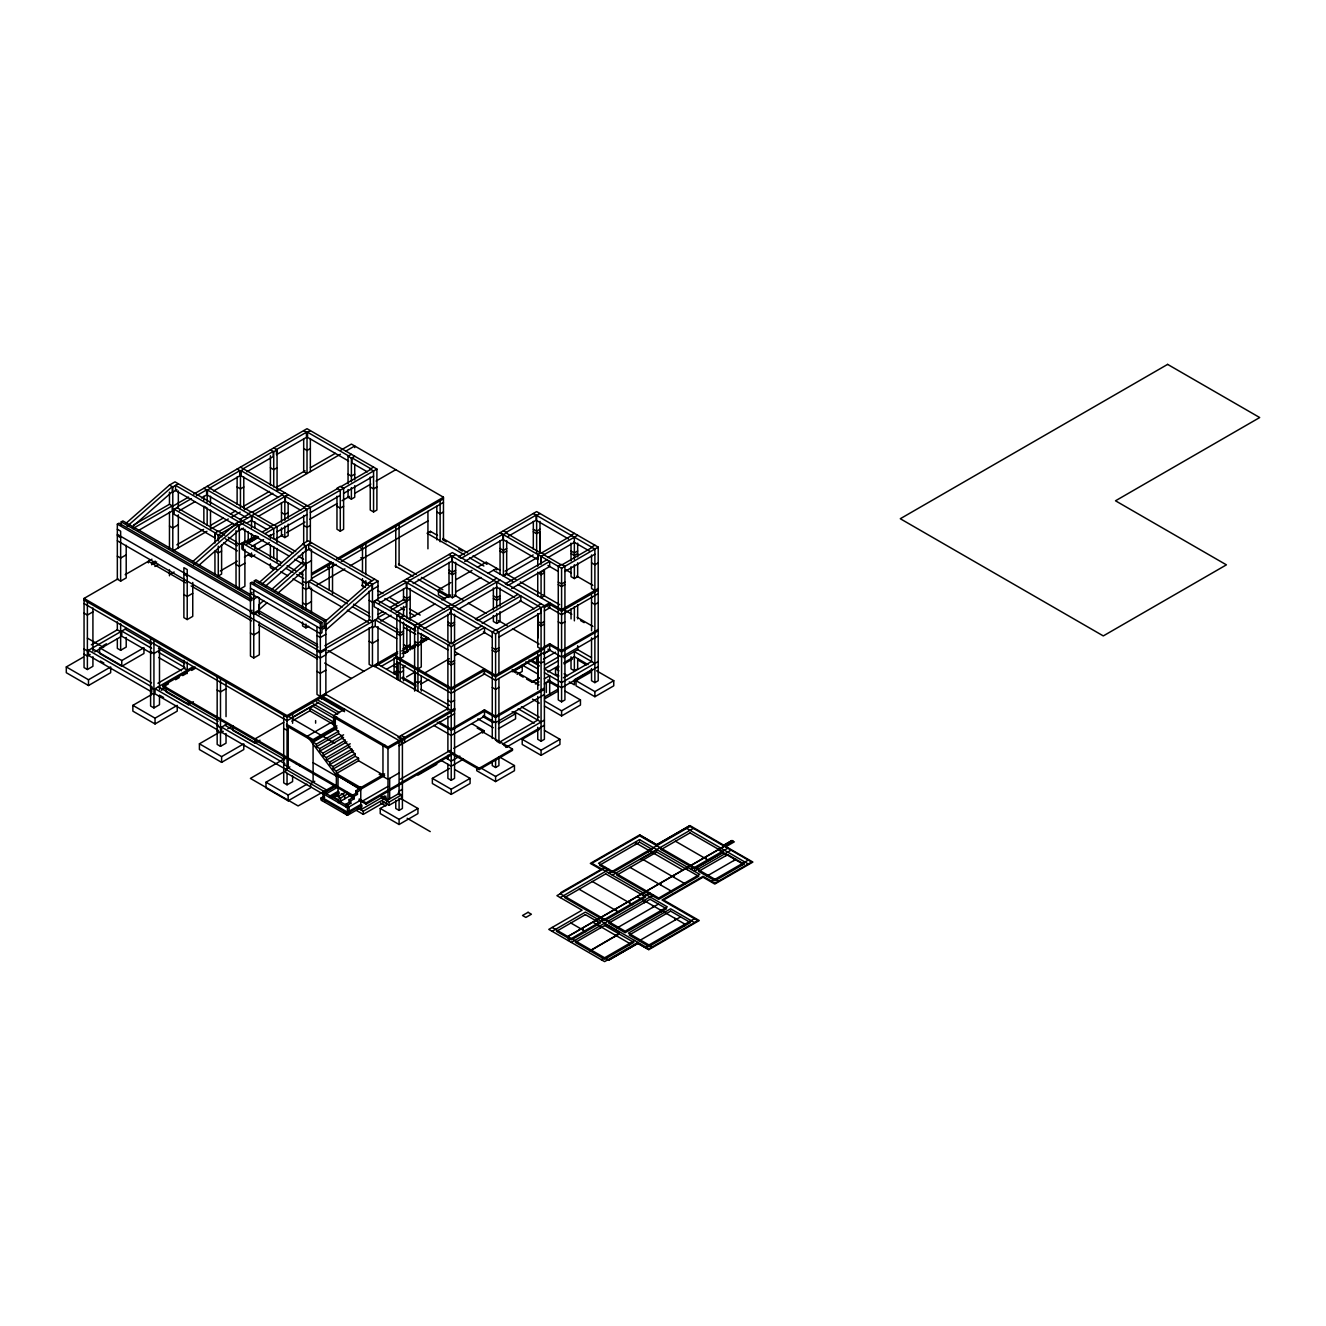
<?xml version="1.0" encoding="UTF-8"?>
<svg xmlns="http://www.w3.org/2000/svg" width="1326" height="1326" viewBox="0 0 1326 1326"><rect width="100%" height="100%" fill="white"/><g stroke="black" fill="none" stroke-linecap="round" stroke-linejoin="round"><path stroke-width="1.5" d="M125.987 523.322L169.463 485.067L175.015 481.852L295.681 551.533M127.197 526.289L172.231 486.659L172.231 491.78L131.854 527.3M192.535 561.743L236.028 523.488L241.564 520.289M193.762 564.71L238.796 525.079L238.796 530.218L198.419 565.738M259.366 582.396L302.858 544.141M262.15 584.004L305.626 545.748L305.626 550.87L265.25 586.39M271.797 589.39L302.858 562.075M263.692 600.562L259.034 604.656L259.034 609.778L266.808 602.949M274.565 590.998L305.626 563.666L305.626 568.804L277.681 593.385M325.931 620.817L369.407 582.562M405.209 653.237L408.524 651.132M411.856 649.044L415.187 646.939M421.85 642.745L428.497 638.552M590.02 950.692L618.977 933.852M590.136 950.908L619.093 934.051M169.463 485.067L172.794 486.974L178.33 483.775M117.334 524.135L118.992 523.173L252.106 600.015L250.448 600.976L117.334 524.135L117.334 579.197L120.649 581.12L126.202 577.921L126.202 545.268M121.213 525.295L121.213 521.88L122.87 520.919L250.664 594.711M172.794 492.112L176.955 489.708M133.628 524.963L169.463 504.278L172.794 506.2L188.574 497.084M132.815 528.626L172.231 505.869L172.231 510.991L138.186 530.649M193.679 494.134L307.019 428.696L376.899 469.056L376.899 510.046L373.567 511.952L370.236 510.046L370.236 477.012M177.783 506.515L191.358 498.675M196.447 495.742L206.624 489.858L206.624 494.979L201.535 497.93M209.956 487.935L239.907 470.647L239.907 475.769L213.469 491.034M243.238 468.724L273.189 451.437L273.189 456.558L246.752 471.824M172.794 510.029L178.33 506.83L178.33 490.918M203.856 488.266L207.171 490.189L210.502 488.266L207.171 486.344M237.122 469.056L240.454 470.979L243.785 469.056M270.405 449.829L273.736 451.752L277.068 449.829L277.068 490.819M303.687 430.619L307.019 432.541L310.35 430.619M179.474 510.659L194.756 501.841M126.202 554.865L120.649 558.064L117.334 556.141M178.33 524.764L172.794 527.963L169.463 526.041M243.785 486.974L240.454 488.896L237.122 486.974M277.068 467.763L273.736 469.686L270.405 467.763M310.35 448.553L307.019 450.475L303.687 448.553M92.919 656.702L92.919 666.298L87.383 669.514L84.052 667.591L84.052 598.424L117.997 578.816M125.158 574.688L151.943 559.224M176.872 544.82L203.591 529.405M210.718 525.295L223.182 518.101M230.293 513.974L235.647 510.891M242.757 506.781L269.476 491.366M276.604 487.255L305.079 470.796M310.433 467.713L335.362 453.326M340.699 450.243L351.39 444.077L443.464 497.233L443.464 539.848M155.275 561.13L151.711 563.202L151.711 564.793M206.922 531.328L172.794 551.019L172.794 486.974M211.497 528.676L228.287 518.98M231.851 516.925L240.139 512.151M244.316 509.731L272.808 493.289M277.731 490.438L340.467 454.221M345.755 451.155L354.722 446L354.722 447.591M153.087 564.014L156.667 561.942M154.877 566.5L158.457 564.428M214.945 543.063L214.945 533.085L218.276 531.179L221.608 533.085M284.825 492.742L281.493 494.664L284.825 496.587L284.825 520.289M348.058 483.775L348.058 456.243L351.39 454.321M218.823 531.494L232.928 523.356M239.973 519.278L248.774 514.206M252.106 512.284L282.057 494.979M214.945 533.085L218.276 535.008L235.696 524.963M240.984 521.897L288.156 494.664M348.058 456.243L351.39 458.166L354.722 456.243M236.028 523.488L239.343 525.411L244.896 522.212M92.919 611.866L87.383 615.065L84.052 613.142M246.271 523.339L251.542 520.289M258.404 516.328L284.825 501.079M239.343 530.533L243.503 528.129M170.573 574.075L174.137 572.02M221.608 551.019L218.276 552.942L214.945 551.019L214.945 574.075M288.156 512.598L284.825 514.521L281.493 512.598M354.722 474.178L351.39 476.1L348.058 474.178M307.019 505.554L303.687 507.477L307.019 509.399L307.019 540.776M373.567 467.133L370.236 469.056L373.567 470.979L373.567 511.952M242.625 543.378L255.686 535.82M262.482 531.908L270.968 527.002M274.283 525.079L304.234 507.792M307.566 505.869L337.517 488.581M340.848 486.659L370.799 469.371M246.851 542.102L251.841 539.234M246.586 544.29L258.471 537.428M265.25 533.5L376.899 469.056M251.675 546.461L263.559 539.616M268.648 536.665L273.736 533.732M277.068 531.809L307.019 514.521M310.35 512.598L340.285 495.311M343.616 493.388L373.567 476.1M91.328 644.817L117.334 629.8L120.649 631.723M220.315 570.976L237.304 561.18M244.432 557.053L248.956 554.45M256.896 549.859L269.36 542.665M275.808 538.936L282.968 534.809M286.549 532.737L304.963 522.112M309.82 519.295L337.003 503.615M342.042 500.698L349.467 496.421M354.589 493.454L370.832 484.073M376.07 481.056L395.761 469.686M126.202 628.524L87.383 650.933L84.052 649.011M248.227 554.865L251.542 556.787L254.874 554.865M281.493 527.963L281.493 535.654L284.825 537.577L288.156 535.654L288.156 524.135M348.058 489.543L348.058 497.233L351.39 499.156L354.722 497.233L354.722 485.697M192.751 593.302L187.215 596.501L183.883 594.578M244.896 563.202L239.343 566.401L236.028 564.478M310.35 525.411L307.019 527.334L303.687 525.411M343.616 506.2L340.285 508.123L336.97 506.2M376.899 486.974L373.567 488.896L370.236 486.974M66.3 666.945L88.494 679.757L110.671 666.945L110.671 672.713L88.494 685.525L66.3 672.713L66.3 666.945L83.372 657.099M102.997 645.762L106.412 643.79M90.151 654.464L87.383 656.055L84.052 654.132M94.66 651.862L120.649 636.845M117.334 638.767L117.334 648.381L120.649 650.287L126.202 647.088L126.202 637.491M369.142 600.346L372.457 602.253L378.009 599.054L378.009 581.12L308.129 540.776L302.577 543.975L305.908 545.898L311.444 542.699M187.215 619.557L187.215 569.6L183.883 567.677L183.883 617.634L187.215 619.557L192.751 616.358L192.751 582.479M236.028 530.615L236.028 587.534L239.343 589.457L244.896 586.258L244.896 549.329M259.316 622.109L259.316 654.779L253.763 657.978L250.448 656.055L250.448 583.042L252.106 582.081L321.986 622.441L321.986 627.563M254.327 584.219L254.327 580.805L255.984 579.843L325.864 620.187L325.864 693.2M305.908 551.019L310.069 548.616M340.285 531.179L343.616 529.256L343.616 488.266L340.285 486.344L336.97 488.266L340.285 490.189L340.285 531.179L336.97 529.256L336.97 496.239M121.76 660.547L143.954 647.734L143.954 653.503L121.76 666.298L99.583 653.503L99.583 647.734L121.76 660.547L121.76 666.298M252.106 592.341L250.448 593.286L320.328 633.646L321.986 632.684L321.986 629.485L325.864 627.231M311.444 560.633L305.908 563.832L302.577 561.909L302.577 552.76M159.485 650.287L153.932 653.503L150.6 651.58M257.924 596.65L253.763 599.054L250.448 597.131M311.709 573.296L331.301 561.992M336.638 558.909L443.464 497.233M311.577 574.97L333.075 562.555M338.412 559.473L443.464 498.825M250.448 611.22L252.106 610.258M311.577 578.484L336.058 564.362M341.329 561.312L443.464 502.355M253.763 613.142L259.316 609.943M348.34 601.142L311.444 579.843L305.908 583.042L302.577 581.12M255.156 613.623L259.316 611.22M310.069 587.053L305.908 589.457L302.577 587.534M316.864 585.048L344.859 568.887M350.147 565.837L427.933 520.919M443.464 511.952L440.133 513.875L436.801 511.952M157.877 683.238L183.883 668.221L187.215 670.144M192.751 666.945L153.932 689.354L150.6 687.432M353.959 797.158L163.065 686.951L163.065 685.675L195.254 667.094M437.497 535.422L430.403 531.328L427.071 533.251L464.349 554.765M163.065 686.951L168.452 683.835M175.579 679.724L179.209 677.619M182.739 675.597L186.32 673.525M191.673 670.426L195.37 668.304M259.316 631.723L253.763 634.922L250.448 632.999M311.444 601.623L305.908 604.822L302.577 602.899M132.865 705.366L155.043 718.178L177.236 705.366L177.236 711.134L155.043 723.946L132.865 711.134L132.865 705.366L151.628 694.542M161.208 690.282L166.413 687.282M374.678 579.197L369.142 582.412L372.457 584.335L378.009 581.12M150.6 638.452L150.6 706.012L153.932 707.935L159.485 704.736L159.485 695.122M302.577 622.109L302.577 625.955L305.908 627.878L308.676 626.27M372.457 589.457L378.009 586.241M250.448 583.042L320.328 623.402L321.986 622.441M254.327 580.805L324.207 621.148L325.864 620.187M166.131 688.078L166.131 691.923L188.325 704.736L193.447 701.769M325.864 625.308L320.328 628.524L250.448 588.164M378.092 595.44L452.332 552.561L544.406 605.717L544.406 739.311L541.074 741.234L537.743 739.311L537.743 727.245M377.479 599.004L406.32 582.346L406.32 587.484L379.17 603.148M409.635 580.423L451.801 556.091L451.801 561.213L413.148 583.523M374.147 601.573L415.187 625.259L415.187 630.38L374.147 606.695L374.147 601.573L376.916 599.965L421.27 625.574L417.939 627.496L417.939 668.868L421.27 666.945L421.27 633.447M410.182 580.738L406.85 582.661L406.85 618.264M455.663 554.483L452.332 556.406L452.332 597.777L438.458 589.772L438.458 594.893L445.503 598.954M226.033 688.724L220.497 691.923L217.166 690.001M325.864 634.276L320.328 637.491L316.997 635.568M506.151 532.406L536.102 515.101L536.102 520.223L507.908 536.5M539.98 513.51L536.649 515.433L536.632 552.942M464.697 561.462L502.819 539.45L502.819 534.312L461.216 558.329L458.448 556.738L536.649 511.587L598.208 547.124L598.208 680.719L594.877 682.641L591.545 680.719L591.545 668.635M378.076 614.386L383.164 611.452M389.943 607.54L403.518 599.7L406.303 601.291L406.303 606.43L396.109 612.297M324.887 645.729L369.689 619.872M410.182 596.501L406.85 598.424L403.518 596.501M455.663 570.246L452.332 572.152L449 570.246M377.446 617.949L385.932 613.06M391.021 610.109L406.303 601.291M410.182 599.054L406.85 600.976L403.518 599.054M455.663 572.799L452.332 574.722L449 572.799M397.717 629.651L378.009 618.264L320.328 651.58L117.334 534.378M325.864 649.657L320.328 652.856L316.997 650.933M380.844 621.115L391.021 615.231M506.698 548.467L503.383 550.389L500.051 548.467M539.98 529.256L536.649 531.179L533.334 529.256M325.864 653.503L372.457 626.601M325.864 654.779L320.328 657.978L117.334 540.776M372.457 627.878L375.241 626.27L396.739 638.684M438.458 589.772L450.823 582.628M456.127 579.578L472.023 570.395M477.327 567.329L486.161 562.241L500.2 570.329M506.681 551.019L503.35 552.942L500.035 551.019M396.756 658.226L396.872 615.33L400.187 613.408M403.518 615.33L400.187 617.253L400.187 658.624L403.518 656.702L403.518 622.109M226.033 724.593L220.497 727.792L217.166 725.869M408.756 619.093L434.895 603.993M441.873 599.965L450.591 594.943M455.895 591.877L480.874 577.456M487.869 573.412L496.703 568.324L496.703 569.915M325.864 670.144L320.328 673.343L316.997 671.42M378.009 640.044L372.457 643.243L369.142 641.32M199.414 743.803L221.608 756.616L243.785 743.803L243.785 749.555L221.608 762.367L199.414 749.555L199.414 743.803L218.193 732.963M452.332 597.777L455.663 595.855L455.663 562.357M223.265 731.306L220.497 732.913L217.166 730.991M227.774 728.703L232.962 725.703M505.123 571.158L533.151 554.981M403.518 631.077L400.187 632.999L396.872 631.077M417.955 623.668L414.607 625.574L414.607 666.945M447.89 606.363L451.221 604.441M493.371 580.108L496.703 578.186M571.025 535.273L574.357 533.35M448.171 606.512L417.657 624.132L420.441 625.739L450.939 608.12L450.939 613.242L423.823 628.905M451.801 604.772L493.952 580.423M541.638 552.892L571.589 535.605M403.518 633.646L400.187 635.568L396.872 633.646M503.35 575.998L506.681 574.075L506.698 540.594M506.698 574.092L503.383 576.014L503.383 534.643L506.698 532.72L503.383 530.798M507.692 574.655L537.461 557.467M500.035 580.108L451.221 608.286L451.221 643.889M541.074 564.279L541.074 556.406L577.672 535.273M217.166 676.873L217.166 744.433L220.497 746.356L226.033 743.157L226.033 733.543M458.083 609.463L496.72 587.153M547.936 557.583L574.373 542.317M546.925 559.787L505.322 583.805L508.107 585.396L549.693 561.379L549.693 566.5L511.571 588.529M397.701 651.729L287.046 715.626L287.046 769.627M403.054 648.646L410.182 644.535M325.864 694.807L287.046 717.217L84.052 600.015M374.545 666.696L397.701 653.337M401.761 650.983L410.182 646.127M415.121 644.486L409.85 647.536L409.85 648.812L415.121 645.762M420.408 641.436L425.696 638.386M421.27 641.32L417.939 643.243L414.607 641.32M454.553 622.109L451.221 624.032L447.89 622.109M500.035 595.855L496.703 597.777L493.371 595.855M577.672 551.019L574.357 552.942L571.025 551.019M420.408 642.712L425.696 639.662M402.01 653.602L416.414 645.314M421.27 642.48L428.679 638.237L421.95 634.358M283.747 722.305L255.139 738.831L255.139 740.107M294.438 716.139L312.356 705.797M318.588 702.531L287.046 720.747L84.052 603.545M381.407 666.265L396.673 657.447M403.452 653.536L406.85 651.58M334.6 725.14L309.787 710.819L309.787 708.25L313.118 706.327L334.384 718.609M421.27 643.889L417.939 645.812L414.607 643.889M454.553 624.679L451.221 626.601L447.89 624.679M500.035 598.424L496.703 600.346L493.371 598.424M544.406 572.799L541.074 574.722L537.743 572.799M577.672 553.588L574.357 555.511L571.025 553.588M591.545 547.124L594.877 545.201M562.174 564.743L592.125 547.456M291.869 721.162L309.787 710.819M232.696 726.499L232.696 730.344L254.874 743.157L259.995 740.206M387.059 668.967L398.148 662.569L398.148 679.857M500.051 532.72L561.594 568.257L598.208 547.124M518.052 594.346L475.354 619.01L478.122 620.601L520.836 595.954L520.836 601.076L482.183 623.386M564.942 571.473L594.893 554.169M397.286 670.542L394.087 672.381L397.452 674.321M402.06 667.79L405.259 665.95M403.518 670.79L400.187 672.713L396.888 670.79M451.801 643.193L481.736 625.905M396.872 615.33L451.221 646.707L484.52 627.496L484.52 632.635L454.569 649.922M344.727 709.211L333.638 715.626L333.638 725.869L335.296 726.83L335.296 718.178L336.92 717.134M564.926 582.081L561.594 584.004L558.263 582.081M598.208 562.87L594.877 564.793L591.545 562.87M493.371 615.562L493.371 621.48L496.703 623.402L500.035 621.48L500.035 611.617M571.025 566.782L571.025 576.644L574.357 578.567L577.672 576.644L577.672 562.854M564.926 584.65L561.594 586.573L558.263 584.65M406.552 676.94L415.353 671.851L415.353 689.785M495.592 630.049L492.261 631.972L492.261 673.343M537.743 605.717L541.074 603.794M496.173 630.38L538.323 606.048M449.398 658.707L424.884 672.862L424.884 674.47M454.652 655.674L458.15 653.652M403.518 580.738L495.592 633.894L549.677 602.75L549.677 607.872L544.323 610.955M286.499 724.261L313.069 739.61L336.92 725.836M544.323 607.441L549.677 604.341M313.069 741.217L336.787 727.526M287.046 757.245L250.399 778.412L298.101 805.943L336.373 784.445M336.92 728.405L313.069 742.179L316.4 744.101L338.544 731.306L338.594 733.842L316.4 746.654L316.4 744.101M454.553 660.547L451.221 662.453L447.89 660.547M421.27 681.034L417.939 682.956L414.64 681.05M498.941 637.11L541.091 612.778L541.091 607.656L449 554.483M454.553 663.099L451.221 665.022L447.89 663.099M420.773 684.1L428.746 679.509M316.4 746.654L319.732 748.577L343.583 734.803M598.208 588.495L561.594 609.629L517.869 584.385M324.323 794.788L285.736 772.494L285.736 769.295L289.897 766.892M598.208 590.087L561.594 611.22L549.345 604.159M310.35 787.992L288.156 800.805L265.979 787.992L265.979 782.224L284.742 771.384M319.732 748.577L319.732 751.146L343.583 737.372M498.924 647.734L495.592 649.657L492.261 647.734M544.406 621.48L541.074 623.402L537.743 621.48M498.924 650.287L495.592 652.21L492.261 650.287M544.406 624.032L541.074 625.955L537.743 624.032M598.208 593.617L561.594 614.75L548.019 606.91M319.732 751.146L323.063 753.069L345.208 740.273L345.241 742.809L348.572 744.731L348.572 747.3L351.904 749.223L351.904 751.776L355.235 753.698L355.235 756.268L358.55 758.19L358.55 760.743L382.965 774.832M323.063 753.069L323.063 755.621L346.915 741.847M323.063 755.621L326.378 757.544L350.23 743.77M564.926 621.795L561.594 623.717L558.279 621.811M598.208 602.584L594.877 604.507L591.562 602.584M326.378 757.544L326.378 760.113L350.23 746.339M484.504 670.475L451.221 689.686L395.397 657.447M283.714 715.294L283.714 782.87L287.046 784.793L292.598 781.578L292.598 775.826M326.378 760.113L329.71 762.019L351.854 749.24M329.71 762.019L329.71 764.588L353.561 750.814M329.71 764.588L333.041 766.511L355.186 753.732M333.041 766.511L333.041 769.08L355.186 756.284M544.323 646.823L549.677 643.723L561.594 650.618L598.208 629.485M265.979 782.224L288.156 795.036L306.936 784.196M544.406 647.088L495.592 675.265L454.636 651.63M544.323 648.099L549.677 645.016L561.594 651.895L598.208 630.762M454.553 700.244L451.221 702.167L447.906 700.261M314.776 781.263L310.615 783.666L310.615 786.865M544.406 648.696L495.592 676.873L483.194 669.713M333.041 769.08L336.373 770.986L358.517 758.207M382.965 745.626L384.623 744.665L382.965 745.693L382.965 776.439M544.406 652.21L495.592 680.387L483.36 673.326M447.89 708.581L397.982 737.389L401.297 739.311L401.297 744.433M512.201 671.768L538.969 656.32M544.323 653.221L549.677 650.138L549.677 643.723M336.373 770.986L336.373 773.555L358.517 760.776M513.659 671.271L522.229 666.315L522.229 671.437L517.09 674.404M543.527 654.016L550.389 650.055M337.649 774.003L335.992 774.964L307.251 736.245L331.102 722.471L335.461 725.007M338.08 774.251L336.406 776.174L338.08 775.213M313.118 703.774L387.988 747.002L454.735 708.465L454.735 710.073L387.988 748.593L333.638 717.217M543.527 659.138L555.528 652.21M498.924 687.432L495.592 689.354L492.277 687.448M544.406 661.177L541.074 663.099L537.759 661.193M399.093 745.726L454.553 713.703M544.588 664.906L558.694 656.768M360.771 786.981L359.114 787.942L337.285 775.345L360.771 789.865L357.44 791.788L357.44 794.357L354.125 796.28L354.125 798.832L350.793 800.755L350.793 803.324L347.462 805.247L347.462 812.158L323.063 798.07L323.063 793.71L336.373 786.02L338.031 786.981L326.378 793.71M598.208 635.883L561.594 657.016L547.953 649.143M320.958 798.07L347.511 813.402L361.865 805.097L361.865 807.02L347.511 815.324L320.958 799.992L320.958 798.07L324.141 796.23M558.495 660.729L544.406 668.868L558.163 676.807M563.782 657.679L577.672 649.657L591.429 657.597M324.721 797.108L322.003 798.683L322.003 800.606M329.71 796.147L338.031 791.34M329.511 797.473L339.091 791.953L339.091 793.876L332.71 797.556M547.92 671.95L558.495 665.851M563.782 662.801L574.357 656.702L588.114 664.641M532.074 682.078L539.218 677.951M544.406 688.078L495.592 716.255L484.504 709.858L451.221 729.068L438.989 722.007M532.505 682.144L539.35 678.183M558.942 675.962L555.511 673.973L555.511 668.851L558.942 666.879M564.08 663.912L572.65 658.956M334.699 796.611L338.031 794.688M484.504 711.134L451.221 730.344L437.249 722.272M346.55 791.688L338.031 796.611L338.031 776.124M535.389 684.001L538.969 681.929M544.323 678.846L549.677 675.746L549.677 694.327M347.644 793.942L338.031 799.495L332.892 796.528M336.373 773.555L360.771 787.644L384.623 773.87M345.804 806.838L345.804 804.285L349.119 802.363L349.119 799.793L352.451 797.871L352.451 795.318L355.782 793.396L355.782 790.826L360.771 787.942M335.942 774.914L360.771 789.252L384.623 775.478M338.031 802.694L351.191 795.103M544.323 683.967L549.677 680.868M571.025 656.784L571.025 668.868L574.357 670.79L577.672 668.868L577.672 658.807M563.351 677.785L591.545 661.508L591.545 637.856M399.093 772.942L387.988 779.34L379.186 774.268M544.406 689.354L495.592 717.532L483.344 710.471M598.208 661.508L561.594 682.641L544.505 672.779M360.771 800.125L347.462 807.799L323.063 793.71M544.406 694.492L495.592 722.67L483.344 715.592M387.756 786.517L362.744 800.954L362.744 802.23M400.253 779.29L450.26 750.417M453.84 748.345L484.205 730.825L482.548 733.063M498.41 723.598L515.565 713.703L515.565 718.825L498.41 728.72M544.505 696.995L558.213 689.072M591.512 669.845L574.373 679.741L574.373 684.862L569.219 681.895M598.208 666.63L561.594 687.763L547.953 679.89M360.771 804.468L346.401 812.772L346.401 814.694M544.456 698.935L558.163 691.028M596.601 670.807L613.756 680.702L613.756 685.824L594.893 696.714L576.031 685.824L576.031 680.702L591.462 671.801M359.23 798.915L366.075 802.876L452.597 752.919L452.597 754.196L366.075 804.153L358.948 800.042M347.661 813.965L350.18 812.506L350.18 810.584M417.939 775.18L436.801 764.29M384.623 795.965L360.771 809.738L360.771 787.644M382.452 798.235L386.015 796.18M358.285 808.296L363.274 811.18L386.38 797.838M399.093 791.191L402.408 789.268M459.84 756.118L451.221 761.091L445.967 758.058M399.093 793.429L386.612 800.639L386.612 803.838M356.611 810.534L363.274 814.379L384.606 802.064M558.279 609.314L558.263 699.929L561.594 701.852L564.926 699.929L564.926 566.335L561.594 564.412L558.263 566.335L558.263 607.706M381.324 797.589L389.098 802.081L401.579 794.871L401.579 798.07L389.098 805.28L382.452 801.434M463.354 759.201L451.221 766.213L440.713 760.146M400.8 798.583L417.939 808.479L417.939 813.6L399.093 824.49L380.231 813.6L380.231 808.479L387.076 804.517M454.652 769.478L470.084 778.379L470.084 783.5L451.221 794.39L432.359 783.5L432.359 778.379L449.514 768.483M499.106 742.411L537.743 720.101L537.743 696.448M502.438 744.334L544.406 720.101M544.456 700.924L561.594 710.819L580.457 699.929L580.457 705.051L561.594 715.941L544.456 706.045M576.031 680.702L594.893 691.592L613.756 680.702M505.952 747.433L544.406 725.223M395.761 800.423L395.761 808.479L399.093 810.401L402.408 808.479L402.408 738.681L324.771 693.846M447.89 764.29L447.89 778.379L451.221 780.301L454.553 778.379L454.553 687.763M544.505 730.411L559.937 739.311L559.937 744.433L541.074 755.323L522.212 744.433L522.212 739.311L539.35 729.416M449.265 752.273L449.265 750.997L479.216 768.284L512.499 749.074L512.499 750.35L479.216 769.561L451.022 753.284M380.231 808.479L399.093 819.369L417.939 808.479M432.359 778.379L451.221 789.268L470.084 778.379M492.261 761.555L492.261 765.566L495.592 767.489L498.924 765.566L498.924 757.527M480.161 767.555L495.592 776.456L514.455 765.566L514.455 770.704L495.592 781.578L476.73 770.704L476.73 767.273M522.212 739.311L541.074 750.201L559.937 739.311M731.77 840.684L723.863 845.259L689.885 825.551L656.685 844.728L639.679 834.899L590.319 863.392L600.976 869.458L560.832 892.547M605.717 867.486L556.92 895.663L582.064 910.183L548.782 929.393L604.606 961.615L637.889 942.405M560.235 897.586L609.048 869.392M689.885 825.65L656.685 844.828L639.679 834.999M609.032 873.237L690.017 826.479L751.593 862.033L714.996 883.166L703.078 876.287L662.022 899.989L697.791 920.642L648.978 948.819L585.396 912.106L552.113 931.316M612.363 875.16L693.332 828.402M640.11 859.646L656.751 850.032M661.028 849.585L690.1 832.811M723.863 845.159L732.018 840.452M733.079 841.065L568.208 936.255L568.208 938.178M568.324 936.322L733.195 841.132M734.372 841.811L726.002 846.651L752.886 862.066L714.78 884.061L703.045 877.199L663.547 900.006L699.266 920.542L648.779 949.681L637.856 943.383L608.816 960.041M568.009 940.482L650.088 893.094M691.144 869.392L727.742 848.259M694.559 868.944L723.631 852.17M571.34 942.405L653.42 895.017M694.459 871.315L731.074 850.181M698.686 871.315L727.825 854.59M617.071 927.951L658.326 904.133M706.924 876.072L735.98 859.298M711.664 881.243L748.262 860.11M744.135 864.005L714.996 880.729L698.603 871.364M601.291 959.709L634.557 940.482M639.248 940.764L680.52 916.929M608.899 960.09L637.856 943.383L648.779 949.582M645.663 946.897L694.459 918.719M533.334 513.51L594.893 549.047L594.877 590.418L591.545 588.495L591.545 554.997M536.649 520.554L568.523 538.953M573.843 542.019L589.772 551.218M533.301 531.809L536.632 533.732L539.964 531.809L539.964 552.942L539.98 521.383M544.422 554.5L541.074 552.561L537.743 554.483L537.743 566.301M506.151 533.035L540.544 552.892M543.859 554.815L561.064 564.743M566.003 569.898L571.373 572.998M576.744 576.097L592.838 585.396M503.383 539.765L537.759 559.622L537.759 554.5M547.97 565.506L558.279 571.473M348.605 455.912L307.566 432.226L307.566 437.348L348.605 461.05M370.799 468.724L351.937 457.835L351.937 462.973L367.368 471.874M505.455 573.362L515.947 579.429M520.206 581.882L539.881 593.252M542.185 594.578L559.671 604.673M442.834 538.489L467.68 552.843M473.001 555.909L487.206 564.114M442.834 539.781L446.381 541.82M458.796 548.997L462.36 551.052M564.793 610.192L571.821 614.253M577.092 617.303L592.921 626.436M493.371 570.246L512.731 581.418M580.622 620.601L584.136 622.64M469.619 557.815L483.874 566.036M273.736 447.923L277.068 449.829M452.332 561.528L489.692 583.109M496.819 587.219L514.604 597.479M519.958 600.562L534.179 608.783M594.877 663.431L574.357 651.58L574.357 670.79M577.805 659.95L586.374 664.906M240.454 467.133L310.35 507.477L310.35 542.699M282.057 494.349L241.017 470.647L241.017 475.769L278.493 497.416M304.234 507.162L285.388 496.272L285.388 501.394L300.82 510.295M454.089 594.943L462.956 600.065M468.161 603.081L485.979 613.358M498.361 620.518L507.212 625.623M512.532 628.69L539.085 644.022M398.446 564.114L416.215 574.357M421.486 577.407L442.834 589.739M395.115 566.02L412.883 576.28M418.154 579.329L439.503 591.661M438.458 591.379L449.017 597.462L449 562.357M360.771 548.119L362.479 549.097M406.85 578.816L498.941 631.988L498.924 673.343M555.511 668.851L558.942 670.84M564.08 673.807L567.511 675.779M360.771 557.732L362.479 558.71M406.85 587.783L444.227 609.363M449.564 612.446L478.023 628.889M483.36 631.955L492.261 637.093M531.527 660.133L536.665 663.099L536.665 657.978M529.041 660L539.35 665.95M525.709 661.923L537.743 668.868M522.278 665.055L537.743 673.989M547.936 681.15L558.213 687.083M565.025 691.028L580.457 699.929M371.91 580.805L308.676 544.306L308.676 549.428L368.396 583.904M254.874 513.875L251.542 511.952L248.227 513.875L251.542 515.797L251.542 527.748M210.237 488.416L251.277 512.118M254.609 514.04L273.454 524.93M248.492 513.726L207.453 490.023L207.453 495.145L246.719 517.82M270.686 526.521L251.824 515.648L251.824 520.77L267.255 529.671M363.39 582.296L368.727 585.379M377.579 590.484L382.932 593.567M389.977 597.645L398.911 602.8M409.485 608.899L420.193 615.098M512.201 669.497L539.036 684.978M512.516 670.956L516.096 673.011M519.659 675.083L523.223 677.138M526.521 679.028L532.157 682.293M361.832 585.23L365.396 587.302M384.871 598.54L397.352 605.75M400.817 607.739L404.447 609.844M409.668 612.861L415.104 615.993M327.489 567.329L329.196 568.324M420.74 625.905L450.691 643.193M292.897 553.124L175.562 485.382L175.562 490.504L236.011 525.411M298.234 556.207L303.571 559.29M256.763 536.152L258.553 537.179M255.918 536.632L257.708 537.66M241.349 528.477L289.35 556.191M294.687 559.274L303.571 564.412M254.807 537.279L256.581 538.306M403.518 623.717L415.916 630.878M417.955 632.635L447.906 649.922M253.581 537.991L255.354 539.019M532.505 699.15L539.35 703.095M251.99 538.903L253.763 539.931M403.518 627.231L415.784 634.309M421.138 637.408L426.491 640.491M250.233 539.914L252.006 540.942M248.492 540.925L250.266 541.953M247.15 541.704L248.923 542.732M281.775 562.721L244.896 541.422L239.343 544.621L236.028 542.699M287.046 565.754L295.831 570.826M299.344 572.849L302.858 574.887M353.611 604.175L369.407 613.308M280.764 565.324L242.128 543.014L242.128 549.428L277.25 569.699M286.035 568.373L293.063 572.434M296.576 574.456L303.588 578.517M347.313 603.761L308.676 581.451L308.676 587.849L342.042 607.109M352.583 606.794L370.153 616.938M396.739 632.287L375.241 619.872L375.241 626.27M176.955 507.643L217.994 531.328M221.326 533.251L224.757 535.24M228.171 537.212L236.757 542.168M521.45 706.841L539.284 717.151M372.457 621.48L369.142 619.557L369.142 591.197M221.972 536.831L218.541 534.859L218.541 539.98M225.403 538.82L237.404 545.748M280.764 571.738L287.792 575.782M293.063 578.832L303.588 584.915M347.313 610.159L368.396 622.325M518.118 708.764L541.074 722.024M273.736 569.6L270.405 567.677L270.405 563.832M403.518 644.535L406.85 646.458L406.85 625.64M223.696 542.947L237.404 550.87M514.554 711.83L534.179 723.167M512.134 711.714L515.565 713.703M395.397 655.84L451.221 688.078L484.504 668.868L484.504 673.989L451.221 693.2L396.888 661.84M686.686 828.402L748.262 863.955M690.017 832.861L723.366 852.104L694.459 868.795L661.11 849.535M727.659 854.59L743.969 864.005M718.095 849.717L741.731 863.375M482.979 716.67L493.272 722.604M394.087 665.984L397.27 667.807M477.841 718.825L493.272 727.725M402.474 677.238L415.9 684.978M376.899 663.746L397.452 675.614M401.612 678L415.9 686.255M421.022 689.222L449.448 705.415M373.567 665.669L451.221 710.487M471.907 723.714L484.205 730.825M675.398 841.198L708.913 860.541M121.213 521.88L250.78 596.683M477.178 728.04L484.205 732.101M482.548 731.786L512.499 749.074M496.637 741.201L500.167 743.24M503.681 745.262L507.212 747.3M258.703 610.557L317.527 644.519M328.052 650.602L363.871 671.271M117.334 529.256L120.649 531.179L120.649 581.12M256.548 611.551L318.008 647.038M718.311 881.243L639.563 835.778L591.86 863.309L667.293 906.868L625.143 931.2L560.235 893.741M117.334 535.654L120.649 537.577M183.883 574.075L187.215 575.998M250.448 612.513L253.763 614.435M499.024 756.665L514.455 765.566M433.801 725.421L451.221 735.466L484.504 716.255L484.504 709.858M185.789 582.86L148.379 561.279L148.379 562.87M191.126 585.943L251.675 620.899M258.785 625.01L317.56 658.939M324.671 663.05L351.39 678.481M635.287 842.607L682.857 870.071M643.359 859.696L685.476 884.011M630.049 867.386L672.249 891.652M401.297 735.466L404.629 737.389L404.629 742.51M321.439 697.36L344.379 710.603M319.765 697.36L344.578 711.697M318.223 700.31L339.473 712.592M316.45 701.852L337.716 714.134M694.459 922.548L670.625 908.791L628.458 933.123L652.309 946.897M637.044 896.509L684.548 923.924M309.787 708.25L334.6 722.571M338.594 731.289L335.263 729.366L335.263 718.095M338.594 733.842L341.909 735.764L341.909 738.333L345.241 740.256M592.324 881.492L632.568 904.63M84.052 598.424L334.749 743.157M579.014 889.166L619.176 912.354M125.092 629.154L151.429 644.37M158.457 648.431L184.811 663.63M286.499 725.869L313.118 741.234M151.628 648.315L121.76 631.077L121.76 636.198L151.628 653.436M158.656 652.375L184.994 667.591M398.248 792.948L401.579 794.871M283.714 728.422L287.046 730.344M158.656 657.497L181.48 670.674M604.606 923.708L619.043 932.029M380.96 795.766L387.988 799.843L387.988 747.002M592.722 922.1L629.121 943.117L629.121 945.04M313.118 762.715L336.406 776.174M380.496 802.876L385.833 805.959M407.148 818.258L430.237 831.601M355.782 790.826L357.44 791.788M87.383 638.121L103.61 647.486M355.782 793.396L357.44 794.357M163.065 685.675L353.959 795.882M352.451 795.318L354.125 796.28M570.777 922.962L585.777 931.631M348.655 795.385L353.81 798.351M352.451 797.871L354.125 798.832M91.809 648.381L151.529 682.857M158.374 686.802L218.094 721.278M224.923 725.223L284.642 759.699M341.263 793.677L344.694 795.65L344.694 798.849M349.119 799.793L350.793 800.755M218.276 725.223L155.043 688.724L155.043 693.846L218.276 730.344M284.825 763.66L221.608 727.145L221.608 732.267L284.825 768.782M283.714 764.29L287.046 766.213M349.119 802.363L350.793 803.324M327.423 790.478L288.223 767.853L288.223 726.863M335.544 795.169L340.533 798.053L340.533 801.252M100.428 661.028L103.842 663M160.164 695.52L163.579 697.493M285.736 769.295L326.047 792.567M345.804 804.285L347.462 805.247M324.721 792.749L349.119 806.838L349.119 811.197M150.6 692.57L153.932 694.492M552.113 927.471L607.938 959.709M359.76 788.44L360.771 789.252M741.996 863.408L741.996 865.331M733.842 858.701L733.842 860.624M725.687 853.994L725.687 855.916M720.399 848.375L720.482 850.347M705.962 856.828L705.962 858.734M691.426 865.215L691.426 867.138M687.316 867.685L687.316 869.607M684.813 923.841L684.813 925.747M675 918.288L675 920.211M674.006 875.359L674.006 877.282M661.077 910.249L661.077 912.172M660.696 883.05L660.696 884.972M652.674 905.575L652.674 907.498M648.563 850.082L648.563 852.005M647.138 890.873L647.138 892.796M644.519 900.868L644.519 902.791M642.928 893.31L642.928 895.232M635.602 842.607L635.602 844.529M629.535 900.951L629.535 902.873M616.292 908.675L616.292 910.597M614.933 934.615L614.933 936.537M601.573 917.078L601.573 919.001M600.446 926.31L600.446 928.233M597.446 919.564L597.446 921.487M594.877 592.009L594.877 682.641M594.893 691.592L594.893 696.714M591.562 595.424L591.562 630.778M582.91 927.951L582.91 929.874M577.672 543.146L577.672 556.937M577.672 604.822L577.672 618.91M577.672 645.712L577.672 649.657M574.357 537.196L574.357 559.357M574.357 564.777L574.357 578.567M574.357 606.744L574.357 620.833M571.025 543.146L571.025 560.881M571.042 608.866L571.042 618.927M561.594 568.257L561.594 701.852M561.594 710.819L561.594 715.941M546.345 682.094L546.345 692.404M541.091 556.423L541.091 561.544M541.074 607.639L541.074 649.011L537.743 647.088L537.743 613.59M541.074 650.618L541.074 741.234M541.074 750.201L541.074 755.323M537.759 613.988L537.759 638.138M537.759 654.016L537.759 689.371M537.743 572.202L537.743 595.855M537.743 657.05L537.743 680.023M533.334 521.383L533.301 549.097M500.051 540.594L500.051 574.092M500.035 587.982L500.035 606.098M498.924 678.464L498.924 742.411M496.703 582.015L496.703 608.021M496.703 613.54L496.703 623.402M495.592 633.894L495.592 740.405M495.592 759.45L495.592 767.489M495.592 776.456L495.592 781.578M493.371 587.982L493.371 609.943M492.277 674.967L492.261 738.483M486.161 562.241L486.161 563.832M479.216 768.284L479.216 769.561M454.553 614.236L454.553 641.966M454.553 686.155L454.553 644.784L451.221 642.861L447.89 644.784L447.89 686.155M451.221 646.707L451.221 780.301M451.221 789.268L451.221 794.39M447.89 614.236L447.89 641.966M447.906 687.763L447.906 710.322M447.906 716.355L447.89 751.278M447.89 755.223L447.89 759.168M440.133 500.747L440.133 541.77M436.801 506.2L436.801 539.848M430.403 531.328L430.403 532.604M427.933 511.322L427.933 548.815M421.27 675.647L421.27 691.095M417.939 670.475L417.939 691.128M414.64 668.553L414.64 691.111M410.182 588.611L410.182 620.187M410.182 629.154L410.182 650.022M406.85 648.049L406.85 651.944M403.518 588.611L403.518 600.429M403.518 606.347L403.518 616.358M403.518 665.403L403.518 680.851M400.187 660.215L400.187 680.768M399.093 524.45L399.093 565.473M399.093 794.606L399.093 740.588L321.439 695.769L321.439 699.183M399.093 798.335L399.093 810.401M399.093 819.369L399.093 824.49M396.888 656.702L396.888 678.846M395.761 526.372L395.761 567.395M394.087 657.878L394.087 673.906M389.662 778.379L389.662 798.882M389.098 802.081L389.098 805.28M378.009 608.667L378.009 618.264M378.009 626.601L378.009 663.099M377.081 663.63L377.081 665.238M372.457 584.335L372.457 666.298L369.142 664.376L369.142 627.878M366.075 802.876L366.075 804.153M365.81 543.66L365.81 574.722M365.81 580.705L365.81 584.683M363.274 811.18L363.274 814.379M362.479 545.583L362.479 572.666M362.479 578.633L362.479 586.606M359.114 787.942L359.114 788.904M354.722 464.216L354.722 479.929M351.39 458.166L351.39 481.852M351.39 487.62L351.39 499.156M347.511 813.402L347.511 815.324M343.732 811.214L343.732 813.136M336.373 775.163L336.373 785.904M332.528 562.87L332.528 593.932M329.196 564.793L329.196 589.871M324.721 800.241L324.721 802.164M324.207 621.148L324.207 626.27M320.328 623.402L320.328 696.399L316.997 694.476L316.997 626.601M315.621 720.582L315.621 723.151M313.069 739.61L313.118 782.224M311.444 549.66L311.444 579.843M311.444 588.164L311.444 613.142M310.35 438.591L310.35 471.608M307.019 432.541L307.019 473.531L303.687 471.608L303.687 438.591M305.908 545.898L305.908 608.667M305.908 624.032L305.908 627.878M303.687 515.449L303.687 544.621M302.577 571.523L302.577 608.667M299.51 764.439L299.51 765.732M296.179 762.516L296.179 763.809M292.598 714.018L292.598 723.3M288.156 502.637L288.156 518.367M288.156 795.036L288.156 800.805M287.046 773.257L287.046 784.793M284.825 526.041L284.825 537.577M281.493 502.637L281.493 522.212M277.068 542.632L277.068 526.687L273.736 524.764L270.405 526.687L273.736 528.61L273.736 538.571M277.068 548.467L277.068 561.909M273.736 451.752L273.736 486.99M273.736 546.544L273.736 558.064M270.405 455.812L270.405 485.067M270.405 534.66L270.405 538.638M270.405 544.621L270.405 558.064M259.316 597.86L259.316 614.634M254.874 521.847L254.874 527.831M254.874 545.268L254.874 549.097M254.874 739.311L254.874 743.157M253.763 590.087L253.763 657.978M251.542 533.732L251.542 539.5M251.542 552.942L251.542 556.787M248.227 531.809L248.227 541.422M244.896 529.323L244.896 543.262M243.785 477.012L243.785 508.123M243.304 543.759L243.304 549.146M242.559 543.279L242.509 548.682M240.454 470.979L240.454 508.123M239.343 525.411L239.343 589.457M237.122 477.012L237.122 504.278M226.033 682.956L226.033 716.62M221.608 545.052L221.608 574.075L218.276 575.998L218.276 546.113M221.608 756.616L221.608 762.367M220.497 678.796L220.497 746.356M218.276 535.008L218.276 540.991M210.502 496.239L210.502 504.195M210.502 510.029L210.502 529.256M207.171 490.189L207.171 502.14M207.171 525.411L207.171 508.123L203.856 506.2L203.856 523.488M203.856 496.239L203.856 500.217M188.325 700.89L188.325 704.736M187.215 662.171L187.215 673.558M183.883 660.249L183.883 668.221M178.33 514.803L178.33 547.82M169.463 492.195L169.463 504.278M169.463 512.101L169.463 549.097M169.463 569.815L169.463 575.782M159.485 646.458L159.485 689.57M155.043 718.178L155.043 723.946M153.932 640.375L153.932 707.935M120.649 623.75L120.649 650.287M117.334 621.828L117.334 629.8M92.919 608.021L92.919 651.149M88.494 679.757L88.494 685.525M87.383 601.938L87.383 669.514M372.192 584.169L325.599 625.159L325.599 630.281L372.192 589.291L372.192 584.169M306.455 432.226L276.504 449.514L276.504 454.636L306.455 437.348L306.455 432.226M544.406 570.246L541.074 572.152L541.074 597.777L544.406 595.855L544.406 570.246M1167.626 364.385L900.288 518.731L1103.298 635.916L1226.417 564.843L1115.497 500.797L1259.7 417.541L1167.626 364.385M639.563 839.623L598.507 863.309L658.707 898.067L699.747 874.364L639.563 839.623M639.563 842.143L599.567 865.232L612.363 872.624L652.359 849.535L639.563 842.143M528.08 912.305L522.527 915.504L525.858 917.426L531.394 914.227L528.08 912.305M605.717 873.851L564.627 897.586L604.606 920.658L645.712 896.94L605.717 873.851M656.751 852.054L616.739 875.16L658.707 899.376L698.703 876.287L656.751 852.054M585.396 914.625L556.489 931.316L571.34 939.885L600.23 923.194L585.396 914.625M604.606 925.531L575.385 942.405L604.606 959.278L633.845 942.405L604.606 925.531M650.088 899.277L608.667 923.194L625.143 932.708L666.564 908.791L650.088 899.277M670.625 911.128L629.187 935.045L648.978 946.482L690.415 922.548L670.625 911.128M215.226 532.936L174.17 509.234L174.17 514.355L215.226 538.058L215.226 532.936M151.711 686.802L88.494 650.287L88.494 655.425L151.711 691.923L151.711 686.802"/></g></svg>
